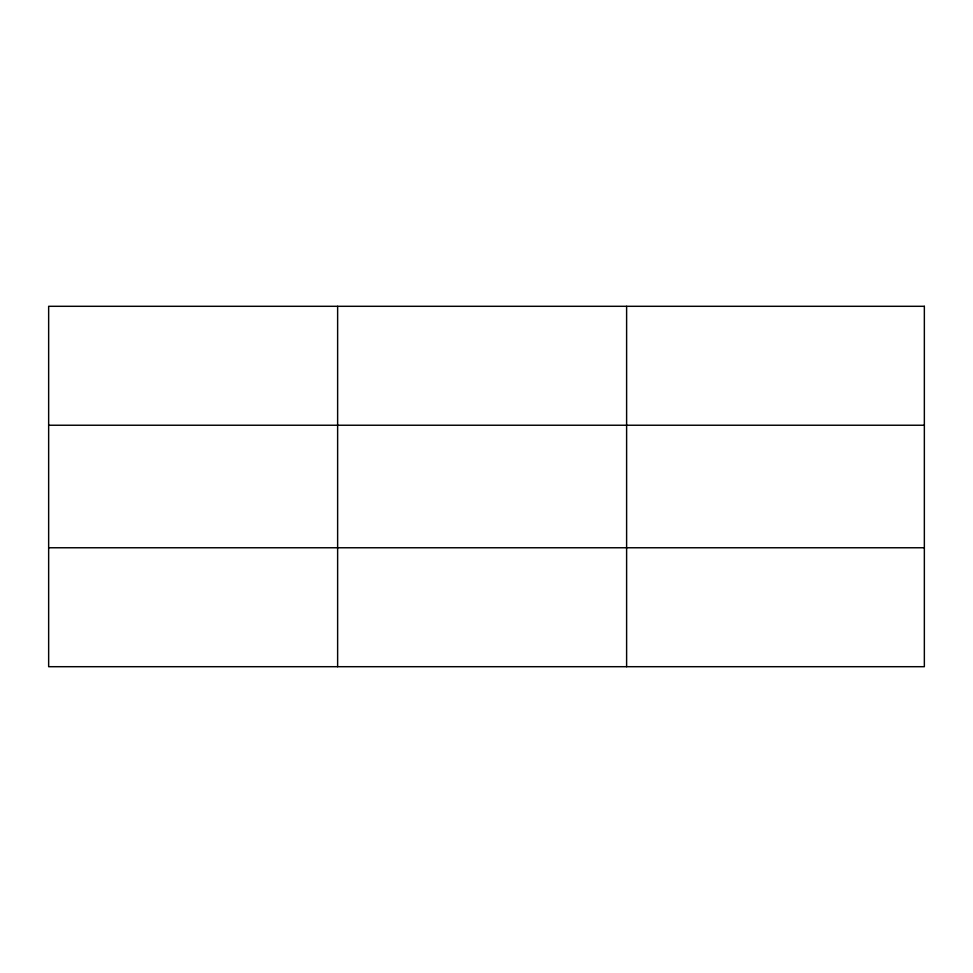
<?xml version="1.0" encoding="UTF-8"?>
<svg xmlns="http://www.w3.org/2000/svg" width="973" height="973" viewBox="0 0 973 973"><rect width="100%" height="100%" fill="white"/><g stroke="black" fill="none" stroke-linecap="round" stroke-linejoin="round"><path stroke-width="1.46" d="M337.631 666.7L337.631 306.3M626.612 666.7L626.612 306.3M48.65 425.237L924.35 425.237M48.65 547.763L924.35 547.763M924.35 306.3L924.35 666.7L48.65 666.7L48.65 306.3L924.35 306.3"/></g></svg>
